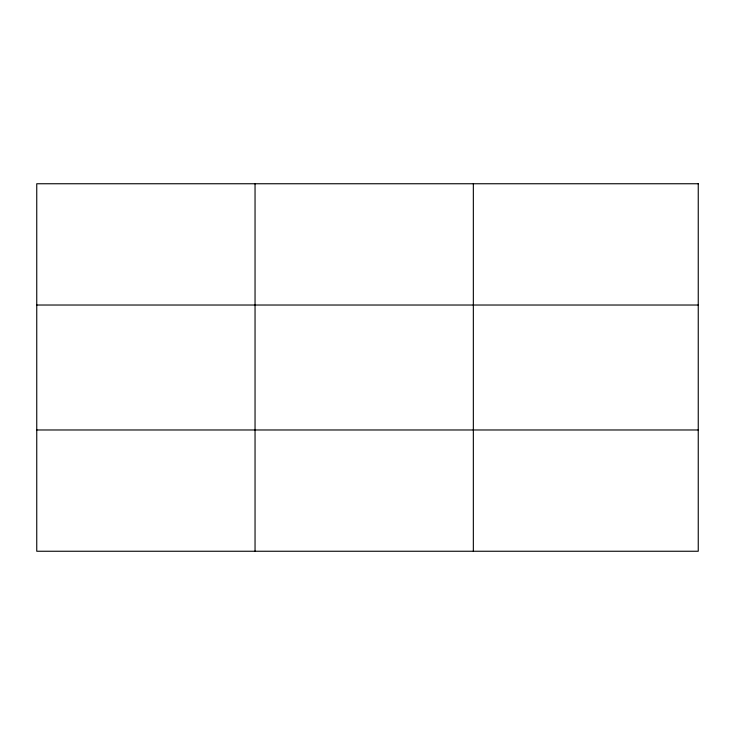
<?xml version="1.0" encoding="UTF-8"?>
<svg xmlns="http://www.w3.org/2000/svg" width="735" height="735" viewBox="0 0 735 735"><rect width="100%" height="100%" fill="white"/><g stroke="black" fill="none" stroke-linecap="round" stroke-linejoin="round"><path stroke-width="1.1" d="M255.045 551.25L255.045 183.75M473.34 551.25L473.34 183.75M36.75 305.025L698.25 305.025M36.75 429.975L698.25 429.975M698.25 183.75L36.75 183.75L36.75 551.25L698.25 551.25L698.25 183.75"/></g></svg>
